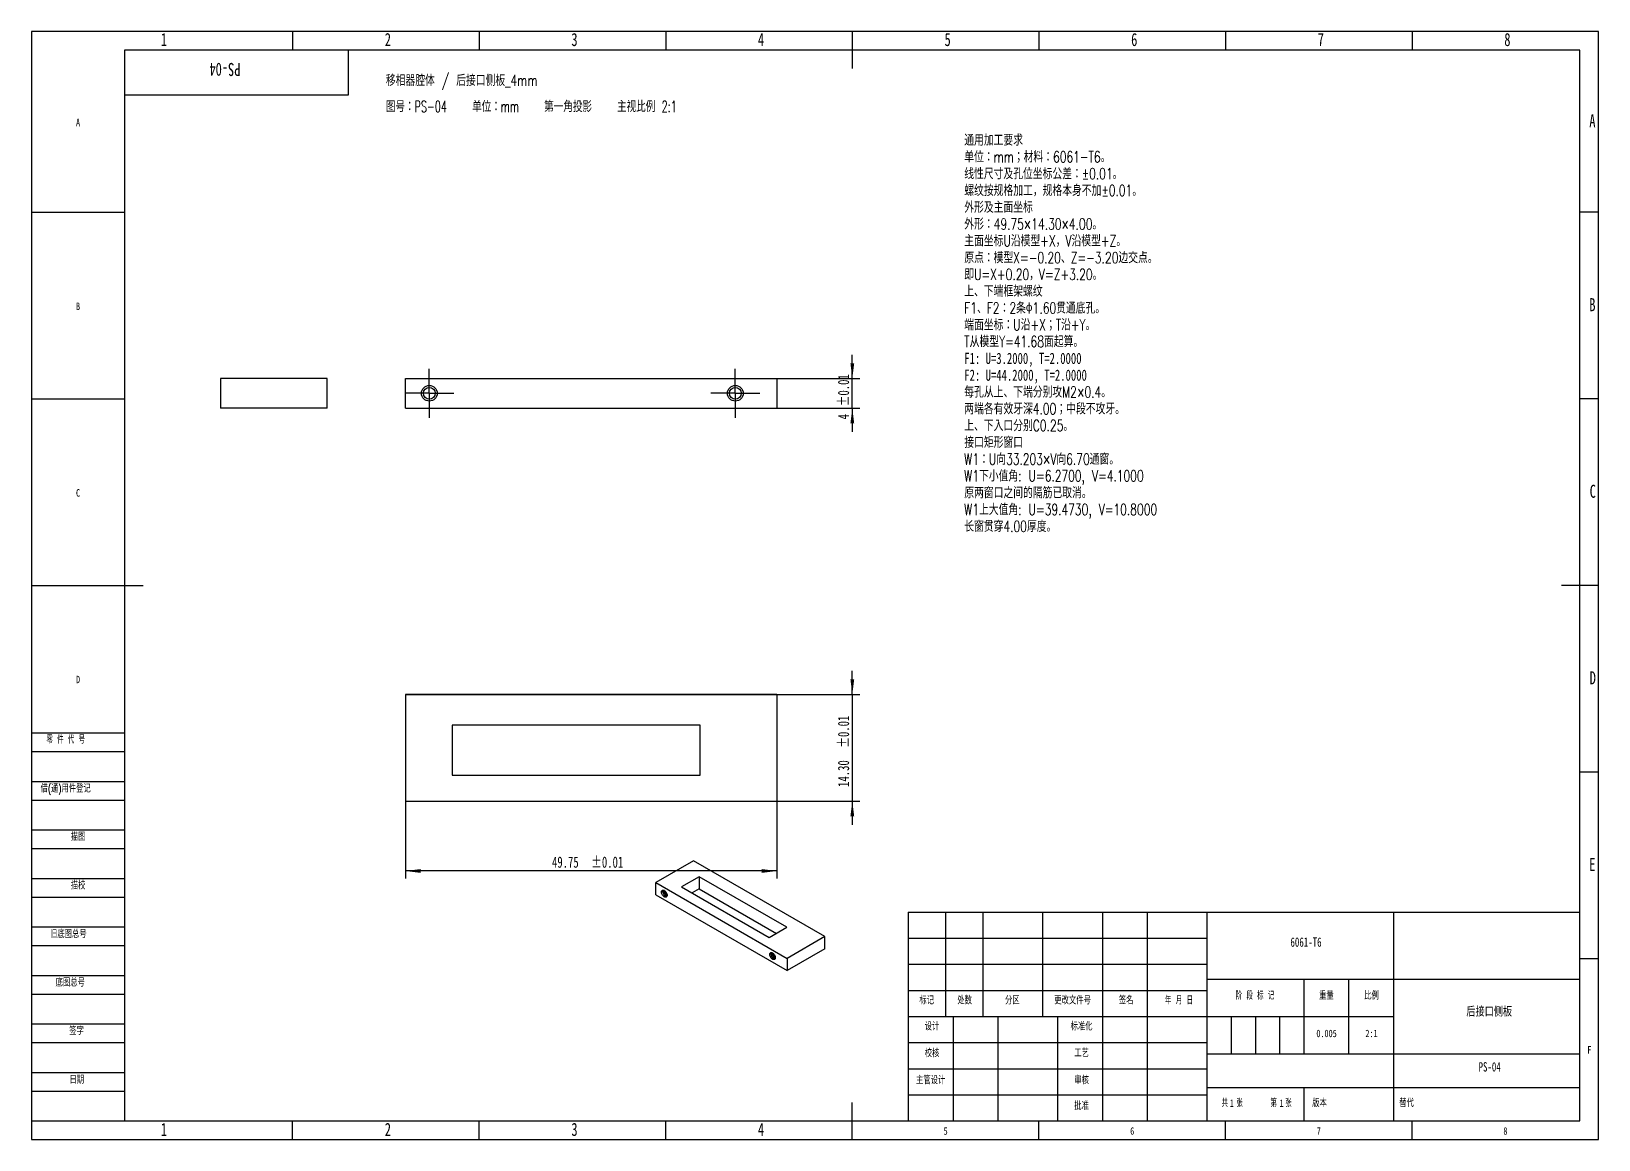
# Model space of a CAD drawing. Header units: millimetres. Extents: x 0 to 420, y 0 to 297.
import ezdxf

# ---------------------------------------------------------------- set-up
doc = ezdxf.new("R2010")
doc.units = ezdxf.units.MM
for name, color, linetype in [('10', 7, 'Continuous'), ('5', 7, 'Continuous'), ('9', 7, 'Continuous'), ('SLD-0', 7, 'Continuous')]:
    doc.layers.add(name, color=color, linetype=linetype)
doc.styles.add('SLDTEXTSTYLE0', font='TXT', dxfattribs={"width": 0.7, "bigfont": 'bigfont'})
doc.styles.add('SLDTEXTSTYLE1', font='TXT', dxfattribs={"width": 0.631579, "bigfont": 'bigfont'})
doc.styles.add('SLDTEXTSTYLE2', font='TXT', dxfattribs={"width": 0.7})
doc.styles.add('SLDTEXTSTYLE3', font='TXT', dxfattribs={"width": 0.62, "bigfont": 'bigfont'})
doc.styles.add('SLDTEXTSTYLE4', font='TXT', dxfattribs={"width": 0.614286, "bigfont": 'bigfont'})
doc.styles.add('SLDTEXTSTYLE5', font='TXT', dxfattribs={"width": 0.6, "bigfont": 'bigfont'})
doc.dimstyles.new('SLDDIMSTYLE0', dxfattribs={"dimtxt": 3, "dimasz": 4.08, "dimexe": 0, "dimexo": 0.0625, "dimgap": 0.75, "dimtad": 1, "dimlfac": 0.5, "dimrnd": 1e-09, "dimzin": 12, "dimdsep": 46, "dimtxsty": 'SLDTEXTSTYLE2', "dimsah": 1, "dimcen": 0.09, "dimadec": 0, "dimazin": 3, "dimtol": 1, "dimtp": 0.01, "dimtm": 0.01, "dimtfac": 1, "dimtmove": 0, "dimatfit": 0, "dimfxl": 1, "dimfrac": 2, "dimtolj": 1, "dimarcsym": 0})
doc.dimstyles.new('SLDDIMSTYLE1', dxfattribs={"dimtxt": 3, "dimasz": 4.08, "dimexe": 0, "dimexo": 0.0625, "dimgap": 0.75, "dimtad": 1, "dimlfac": 0.5, "dimrnd": 1e-09, "dimzin": 12, "dimdsep": 46, "dimtxsty": 'SLDTEXTSTYLE2', "dimsah": 1, "dimcen": 0.09, "dimadec": 0, "dimazin": 3, "dimtol": 1, "dimtp": 0.01, "dimtm": 0.01, "dimtfac": 1, "dimtofl": 0, "dimtmove": 0, "dimatfit": 3, "dimfxl": 1, "dimfrac": 2, "dimtolj": 1, "dimarcsym": 0})
doc.dimstyles.new('SLDDIMSTYLE2', dxfattribs={"dimtxt": 3, "dimasz": 4.08, "dimexe": 0, "dimexo": 0.0625, "dimgap": 0.75, "dimtad": 1, "dimlfac": 0.5, "dimrnd": 1e-09, "dimzin": 4, "dimdsep": 46, "dimtxsty": 'SLDTEXTSTYLE2', "dimsah": 1, "dimcen": 0.09, "dimadec": 0, "dimazin": 1, "dimtol": 1, "dimtp": 0.01, "dimtm": 0.01, "dimtfac": 1, "dimtmove": 0, "dimatfit": 0, "dimfxl": 1, "dimfrac": 2, "dimtolj": 1, "dimarcsym": 0})

# ---------------------------------------------------------------- blocks, each defined once
blk = doc.blocks.new('_D')
at = {"layer": '10'}
for p, q in [((220, 204), (220, 210.35)), ((100.25, 204), (222, 204)), ((220, 196), (220, 204)), ((100.25, 196), (222, 196)), ((220, 196), (220, 189.65))]:
    blk.add_line(p, q, dxfattribs=at)
for points in [[(220, 204), (220.51, 208.08), (219.49, 208.08)], [(220, 196), (219.49, 191.92), (220.51, 191.92)]]:
    blk.add_solid(points, dxfattribs=at)
at = {"layer": '10', "char_height": 3, "attachment_point": 1, "rotation": 90, "style": 'SLDTEXTSTYLE2'}
for s, insert in [('±0.01', (216.13, 196.54)), ('4', (216.13, 193.02))]:
    blk.add_mtext(s, dxfattribs=dict(at, insert=insert))
blk = doc.blocks.new('SW_CENTERMARKSYMBOL_0')
at = {"layer": '10', "color": 0}
for p, q in [((0, 5), (0, 6.6)), ((0, 0), (0, 5)), ((-5, 0), (-6.6, 0)), ((0, 0), (-5, 0)), ((0, 0), (0, -5)), ((0, 0), (5, 0)), ((5, 0), (6.6, 0)), ((0, -5), (0, -6.6))]:
    blk.add_line(p, q, dxfattribs=at)
blk = doc.blocks.new('SW_CENTERMARKSYMBOL_1')
at = {"layer": '10', "color": 0}
for p, q in [((0, 5), (0, 6.6)), ((0, 0), (0, 5)), ((-5, 0), (-6.6, 0)), ((0, 0), (-5, 0)), ((0, 0), (0, -5)), ((0, 0), (5, 0)), ((5, 0), (6.6, 0)), ((0, -5), (0, -6.6))]:
    blk.add_line(p, q, dxfattribs=at)
blk = doc.blocks.new('_D_1')
at = {"layer": '10'}
for p, q in [((100.25, 119.3), (100.25, 70)), ((199.75, 119.3), (199.75, 70)), ((199.75, 72), (100.25, 72))]:
    blk.add_line(p, q, dxfattribs=at)
for points in [[(100.25, 72), (104.33, 71.49), (104.33, 72.51)], [(199.75, 72), (195.67, 72.51), (195.67, 71.49)]]:
    blk.add_solid(points, dxfattribs=at)
at = {"layer": '10', "char_height": 3, "attachment_point": 1, "style": 'SLDTEXTSTYLE2'}
for s, insert in [('49.75', (139.53, 75.87)), ('±0.01', (150.04, 75.87))]:
    blk.add_mtext(s, dxfattribs=dict(at, insert=insert))
blk = doc.blocks.new('_D_2')
at = {"layer": '10'}
for p, q in [((220, 119.3), (220, 125.65)), ((100.25, 119.3), (222, 119.3)), ((220, 119.3), (220, 90.7)), ((100.25, 90.7), (222, 90.7)), ((220, 90.7), (220, 84.35))]:
    blk.add_line(p, q, dxfattribs=at)
for points in [[(220, 119.3), (220.51, 123.38), (219.49, 123.38)], [(220, 90.7), (219.49, 86.62), (220.51, 86.62)]]:
    blk.add_solid(points, dxfattribs=at)
at = {"layer": '10', "char_height": 3, "attachment_point": 1, "rotation": 90, "style": 'SLDTEXTSTYLE2'}
for s, insert in [('±0.01', (216.13, 105.04)), ('14.30', (216.13, 94.53))]:
    blk.add_mtext(s, dxfattribs=dict(at, insert=insert))

msp = doc.modelspace()

# ---------------------------------------------------------------- linework, layer by layer
at = {"color": 7, "linetype": 'Continuous', "lineweight": 25}
for p, q in [((50.7, 204), (50.7, 196)), ((79.3, 204), (50.7, 204)), ((79.3, 196), (79.3, 204)), ((100.25, 196), (100.25, 204)), ((100.25, 204), (199.75, 204)), ((199.75, 204), (199.75, 196)), ((79.3, 196), (50.7, 196)), ((100.25, 196), (199.75, 196)), ((100.25, 119.3), (100.25, 90.7)), ((199.75, 119.3), (100.25, 119.3)), ((199.75, 119.3), (199.75, 90.7)), ((179.196, 111.1), (112.79, 111.1)), ((112.79, 111.1), (112.79, 97.7)), ((179.196, 97.7), (179.196, 111.1)), ((112.79, 97.7), (179.196, 97.7)), ((100.25, 90.7), (199.75, 90.7)), ((177.467, 74.706), (167.355, 68.868)), ((212.645, 54.398), (177.467, 74.706)), ((167.355, 68.868), (202.533, 48.56)), ((167.355, 65.602), (167.355, 68.868)), ((179.001, 70.473), (174.263, 67.738)), ((174.263, 67.738), (197.741, 54.184)), ((179.001, 67.207), (177.092, 66.105)), ((202.479, 56.919), (179.001, 70.473)), ((179.001, 70.473), (179.001, 67.207)), ((179.001, 67.207), (199.65, 55.286)), ((167.355, 65.602), (202.533, 45.294)), ((169.441, 66.48), (169.229, 66.358)), ((169.267, 66.507), (169.441, 66.48)), ((197.741, 54.184), (202.479, 56.919)), ((212.645, 54.398), (202.533, 48.56)), ((212.645, 51.132), (202.533, 45.294)), ((212.645, 51.132), (212.645, 54.398)), ((198.432, 49.744), (198.22, 49.621)), ((198.258, 49.771), (198.432, 49.744)), ((202.533, 48.56), (202.533, 45.294))]:
    msp.add_line(p, q, dxfattribs=at)
at = {"color": 7, "linetype": 'Continuous', "lineweight": 25, "flags": 128}
for points in [[(170.36, 65.501), (170.345, 65.337), (170.3, 65.197), (170.227, 65.088), (170.129, 65.012), (170.01, 64.975), (169.876, 64.976), (169.73, 65.017), (169.58, 65.095), (169.432, 65.207), (169.291, 65.348), (169.163, 65.514), (169.054, 65.696), (168.968, 65.888), (168.909, 66.081), (168.879, 66.269), (168.879, 66.442), (168.909, 66.595), (168.968, 66.72), (169.054, 66.813), (169.163, 66.87), (169.291, 66.888), (169.432, 66.867), (169.58, 66.807), (169.73, 66.712), (169.876, 66.584), (170.01, 66.43), (170.129, 66.255), (170.227, 66.067), (170.3, 65.873), (170.345, 65.682), (170.36, 65.501)], [(169.712, 66.725), (169.696, 66.731), (169.57, 66.76), (169.457, 66.75), (169.361, 66.701), (169.289, 66.616), (169.244, 66.5), (169.229, 66.358)], [(169.229, 66.358), (169.244, 66.198), (169.289, 66.03), (169.361, 65.861), (169.457, 65.702), (169.57, 65.561), (169.696, 65.445), (169.827, 65.36), (169.957, 65.312), (170.077, 65.302), (170.183, 65.332), (170.267, 65.399), (170.326, 65.501), (170.353, 65.608)], [(199.351, 48.764), (199.336, 48.6), (199.291, 48.461), (199.218, 48.351), (199.121, 48.276), (199.002, 48.238), (198.867, 48.24), (198.721, 48.28), (198.571, 48.358), (198.423, 48.47), (198.282, 48.612), (198.155, 48.777), (198.046, 48.96), (197.96, 49.151), (197.901, 49.345), (197.87, 49.532), (197.87, 49.706), (197.901, 49.858), (197.96, 49.984), (198.046, 50.076), (198.155, 50.133), (198.282, 50.151), (198.423, 50.13), (198.571, 50.071), (198.721, 49.975), (198.867, 49.848), (199.002, 49.694), (199.121, 49.519), (199.218, 49.331), (199.291, 49.137), (199.336, 48.946), (199.351, 48.764)], [(198.704, 49.989), (198.688, 49.995), (198.562, 50.024), (198.448, 50.014), (198.352, 49.965), (198.28, 49.88), (198.235, 49.763), (198.22, 49.621)], [(198.22, 49.621), (198.235, 49.462), (198.28, 49.294), (198.352, 49.125), (198.448, 48.966), (198.562, 48.824), (198.688, 48.708), (198.819, 48.624), (198.948, 48.575), (199.069, 48.566), (199.174, 48.596), (199.258, 48.663), (199.317, 48.765), (199.345, 48.872)]]:
    msp.add_lwpolyline(points, dxfattribs=at)
at = {"color": 7, "linetype": 'Continuous', "lineweight": 25}
for centre, radius in [((106.65, 200), 2.1), ((188.65, 200), 2.1), ((188.65, 200), 1.6), ((106.65, 200), 1.6)]:
    msp.add_circle(centre, radius, dxfattribs=at)
for points, knots in [([(169.229, 66.358), (169.241, 66.443), (169.264, 66.598), (169.359, 66.678), (169.402, 66.713)], [0, 0, 0, 0, 0.5526047, 1, 1, 1, 1]), ([(169.441, 66.48), (169.45, 66.569), (169.463, 66.683), (169.527, 66.744), (169.541, 66.758)], [0, 0, 0, 0, 0.7754331, 1, 1, 1, 1]), ([(170.267, 65.424), (170.248, 65.419), (170.173, 65.401), (170.005, 65.488), (169.804, 65.672), (169.63, 65.938), (169.525, 66.236), (169.493, 66.532), (169.545, 66.678), (169.57, 66.751)], [0, 0, 0, 0, 0.0569482, 0.2160616, 0.375175, 0.5292947, 0.6898114, 0.8461901, 1, 1, 1, 1]), ([(170.337, 65.572), (170.298, 65.586), (170.192, 65.622), (170.015, 65.799), (169.842, 66.059), (169.74, 66.357), (169.705, 66.591), (169.735, 66.69), (169.741, 66.712)], [0, 0, 0, 0, 0.121723, 0.3284495, 0.528688, 0.7372376, 0.940411, 1, 1, 1, 1]), ([(170.345, 65.64), (170.327, 65.647), (170.242, 65.679), (170.085, 65.842), (169.915, 66.098), (169.807, 66.388), (169.801, 66.561), (169.798, 66.64)], [0, 0, 0, 0, 0.068291, 0.3131782, 0.5503799, 0.7974269, 1, 1, 1, 1]), ([(198.22, 49.621), (198.233, 49.707), (198.255, 49.862), (198.351, 49.941), (198.393, 49.977)], [0, 0, 0, 0, 0.5526047, 1, 1, 1, 1]), ([(198.432, 49.744), (198.442, 49.833), (198.454, 49.947), (198.518, 50.008), (198.533, 50.021)], [0, 0, 0, 0, 0.7754331, 1, 1, 1, 1]), ([(199.259, 48.687), (199.239, 48.683), (199.165, 48.665), (198.996, 48.751), (198.795, 48.936), (198.621, 49.201), (198.516, 49.5), (198.485, 49.795), (198.536, 49.942), (198.562, 50.015)], [0, 0, 0, 0, 0.0569482, 0.2160616, 0.375175, 0.5292947, 0.6898114, 0.8461901, 1, 1, 1, 1]), ([(199.328, 48.836), (199.289, 48.849), (199.183, 48.886), (199.006, 49.062), (198.833, 49.323), (198.732, 49.62), (198.696, 49.849), (198.724, 49.943), (198.729, 49.96)], [0, 0, 0, 0, 0.12340023, 0.33297507, 0.53597259, 0.74739578, 0.9533686, 1, 1, 1, 1]), ([(199.337, 48.903), (199.318, 48.91), (199.233, 48.943), (199.076, 49.106), (198.906, 49.362), (198.798, 49.651), (198.792, 49.825), (198.79, 49.903)], [0, 0, 0, 0, 0.068291, 0.3131782, 0.5503799, 0.7974269, 1, 1, 1, 1])]:
    msp.add_open_spline(points, degree=3, knots=knots, dxfattribs=at)
at = {"layer": '10', "color": 7}
for p, q in [((0, 109), (25, 109)), ((0, 104), (25, 104)), ((0, 96), (25, 96)), ((0, 91), (25, 91)), ((0, 83), (25, 83)), ((0, 78), (25, 78)), ((0, 70), (25, 70)), ((0, 65), (25, 65)), ((0, 57), (25, 57)), ((0, 52), (25, 52)), ((235, 54), (315, 54)), ((235, 47), (315, 47)), ((0, 44), (25, 44)), ((0, 39), (25, 39)), ((0, 31), (25, 31)), ((0, 26), (25, 26)), ((0, 18), (25, 18)), ((0, 13), (25, 13))]:
    msp.add_line(p, q, dxfattribs=at)
at = {"layer": '10', "color": 7, "lineweight": 25}
for p, q in [((245, 61), (245, 33)), ((255, 61), (255, 33)), ((271, 61), (271, 33)), ((287, 61), (287, 5)), ((299, 61), (299, 5)), ((315, 61), (315, 5)), ((365, 61), (365, 33)), ((315, 43), (415, 43)), ((340.986, 43), (340.986, 23)), ((353, 43), (353, 23)), ((235, 40), (315, 40)), ((235, 33), (365, 33)), ((247, 33), (247, 5)), ((259, 33), (259, 5)), ((275, 33), (275, 5)), ((365, 33), (365, 5)), ((235, 26), (315, 26)), ((315, 23), (415, 23)), ((235, 19), (315, 19)), ((315, 14), (415, 14)), ((235, 12), (315, 12))]:
    msp.add_line(p, q, dxfattribs=at)
at = {"layer": '5'}
for p, q in [((70, 297), (70, 292)), ((120, 297), (120, 292)), ((170, 297), (170, 292)), ((270, 297), (270, 292)), ((320, 297), (320, 292)), ((370, 297), (370, 292)), ((0, 248.5), (25, 248.5)), ((420, 248.5), (415, 248.5)), ((0, 198.5), (25, 198.5)), ((420, 198.5), (415, 198.5)), ((420, 98.5), (415, 98.5)), ((420, 48.5), (415, 48.5)), ((70, 0), (70, 5)), ((120, 0), (120, 5)), ((170, 0), (170, 5)), ((270, 0), (270, 5)), ((320, 0), (320, 5)), ((370, 0), (370, 5))]:
    msp.add_line(p, q, dxfattribs=at)
at = {"layer": '5', "lineweight": 25}
for p, q in [((220, 297), (220, 287)), ((0, 148.5), (30, 148.5)), ((420, 148.5), (410, 148.5)), ((220, 0), (220, 10))]:
    msp.add_line(p, q, dxfattribs=at)
at = {"layer": '5', "color": 7, "lineweight": 25}
for p, q in [((415, 292), (25, 292)), ((25, 292), (25, 5)), ((85, 280), (85, 292)), ((415, 5), (415, 292)), ((25, 280), (85, 280)), ((235, 61), (415, 61)), ((235, 61), (235, 5)), ((0, 5), (415, 5))]:
    msp.add_line(p, q, dxfattribs=at)
at = {"layer": '9', "color": 7}
for p, q in [((420, 297), (0, 297)), ((0, 297), (0, 0)), ((420, 148.5), (420, 297)), ((420, 0), (420, 148.5)), ((0, 0), (420, 0))]:
    msp.add_line(p, q, dxfattribs=at)
at = {"layer": 'SLD-0'}
for p, q in [((321.5, 33), (321.5, 23)), ((328, 33), (328, 23)), ((334.5, 33), (334.5, 23))]:
    msp.add_line(p, q, dxfattribs=at)
at = {"layer": 'SLD-0', "lineweight": 25}
msp.add_line((340.986, 14), (340.986, 5), dxfattribs=at)

# ---------------------------------------------------------------- block references
at = {"layer": '10'}
for name, p in [('SW_CENTERMARKSYMBOL_1', (106.65, 200)), ('SW_CENTERMARKSYMBOL_0', (188.65, 200))]:
    msp.add_blockref(name, p, dxfattribs=at)

# ---------------------------------------------------------------- texts
for s, insert, char_height, attachment_point, style in [('1', (35.544, 296.561), 3.5, 2, 'SLDTEXTSTYLE2'), ('2', (95.544, 296.561), 3.5, 2, 'SLDTEXTSTYLE2'), ('3', (145.544, 296.561), 3.5, 2, 'SLDTEXTSTYLE2'), ('4', (195.544, 296.561), 3.5, 2, 'SLDTEXTSTYLE2'), ('5', (245.544, 296.561), 3.5, 2, 'SLDTEXTSTYLE2'), ('6', (295.547, 296.561), 3.5, 2, 'SLDTEXTSTYLE2'), ('7', (345.547, 296.561), 3.5, 2, 'SLDTEXTSTYLE2'), ('8', (395.547, 296.561), 3.5, 2, 'SLDTEXTSTYLE2'), ('移相器腔体 / 后接口侧板_4mm', (95, 285.367), 3, 1, 'SLDTEXTSTYLE0'), ('图号：PS-04    单位：mm    第一角投影    主视比例 2:1', (95, 278.367), 3, 1, 'SLDTEXTSTYLE1'), ('A', (12.512, 273.566), 2, 2, 'SLDTEXTSTYLE2'), ('A', (418.32, 274.753), 3.5, 2, 'SLDTEXTSTYLE2'), ('通用加工要求', (250, 269.367), 3, 1, 'SLDTEXTSTYLE0'), ('单位：mm；材料：6061-T6。', (250, 264.867), 3, 1, 'SLDTEXTSTYLE0'), ('线性尺寸及孔位坐标公差：±0.01。', (250, 260.367), 3, 1, 'SLDTEXTSTYLE0'), ('螺纹按规格加工，规格本身不加±0.01。', (250, 255.867), 3, 1, 'SLDTEXTSTYLE0'), ('外形及主面坐标', (250, 251.367), 3, 1, 'SLDTEXTSTYLE0'), ('外形：49.75×14.30×4.00。', (250, 246.867), 3, 1, 'SLDTEXTSTYLE0'), ('主面坐标U沿模型+X，V沿模型+Z。', (250, 242.367), 3, 1, 'SLDTEXTSTYLE0'), ('原点：模型X=-0.20、Z=-3.20边交点。', (250, 237.867), 3, 1, 'SLDTEXTSTYLE0'), ('即U=X+0.20，V=Z+3.20。', (250, 233.367), 3, 1, 'SLDTEXTSTYLE0'), ('上、下端框架螺纹', (250, 228.867), 3, 1, 'SLDTEXTSTYLE0'), ('B', (12.512, 224.316), 2, 2, 'SLDTEXTSTYLE2'), ('F1、F2：2条Φ1.60贯通底孔。', (250, 224.367), 3, 1, 'SLDTEXTSTYLE0'), ('B', (418.32, 225.503), 3.5, 2, 'SLDTEXTSTYLE2'), ('端面坐标：U沿+X；T沿+Y。', (250, 219.867), 3, 1, 'SLDTEXTSTYLE0'), ('T从模型Y=41.68面起算。', (250, 215.367), 3, 1, 'SLDTEXTSTYLE0'), ('F1: U=3.2000, T=2.0000', (250, 210.867), 3, 1, 'SLDTEXTSTYLE2'), ('F2: U=44.2000, T=2.0000', (250, 206.367), 3, 1, 'SLDTEXTSTYLE2'), ('每孔从上、下端分别攻M2×0.4。', (250, 201.867), 3, 1, 'SLDTEXTSTYLE0'), ('两端各有效牙深4.00；中段不攻牙。', (250, 197.367), 3, 1, 'SLDTEXTSTYLE0'), ('上、下入口分别C0.25。', (250, 192.867), 3, 1, 'SLDTEXTSTYLE0'), ('接口矩形窗口', (250, 188.367), 3, 1, 'SLDTEXTSTYLE0'), ('W1：U向33.203×V向6.70通窗。', (250, 183.867), 3, 1, 'SLDTEXTSTYLE0'), ('W1下小值角: U=6.2700, V=4.1000', (250, 179.367), 3, 1, 'SLDTEXTSTYLE0'), ('C', (12.512, 174.316), 2, 2, 'SLDTEXTSTYLE2'), ('原两窗口之间的隔筋已取消。', (250, 174.867), 3, 1, 'SLDTEXTSTYLE0'), ('C', (418.427, 175.503), 3.5, 2, 'SLDTEXTSTYLE2'), ('W1上大值角: U=39.4730, V=10.8000', (250, 170.367), 3, 1, 'SLDTEXTSTYLE0'), ('长窗贯穿4.00厚度。', (250, 165.867), 3, 1, 'SLDTEXTSTYLE0'), ('D', (12.512, 124.316), 2, 2, 'SLDTEXTSTYLE2'), ('D', (418.43, 125.503), 3.5, 2, 'SLDTEXTSTYLE2'), ('E', (418.318, 75.503), 3.5, 2, 'SLDTEXTSTYLE2'), ('6061-T6', (341.577, 54.192), 2.5, 2, 'SLDTEXTSTYLE2'), ('后接口侧板', (390.669, 35.502), 2.5, 2, 'SLDTEXTSTYLE0'), ('0.005', (347.083, 29.471), 2, 2, 'SLDTEXTSTYLE2'), ('2:1', (359.143, 29.471), 2, 2, 'SLDTEXTSTYLE2'), ('F', (417.512, 25.066), 2, 2, 'SLDTEXTSTYLE2'), ('PS-04', (390.79, 20.761), 2.5, 2, 'SLDTEXTSTYLE2'), ('1', (321.142, 10.767), 2, 1, 'SLDTEXTSTYLE2'), ('1', (334.479, 10.767), 2, 1, 'SLDTEXTSTYLE2'), ('1', (35.544, 4.503), 3.5, 2, 'SLDTEXTSTYLE2'), ('2', (95.544, 4.503), 3.5, 2, 'SLDTEXTSTYLE2'), ('3', (145.544, 4.503), 3.5, 2, 'SLDTEXTSTYLE2'), ('4', (195.544, 4.503), 3.5, 2, 'SLDTEXTSTYLE2'), ('5', (245.012, 3.316), 2, 2, 'SLDTEXTSTYLE2'), ('6', (295.012, 3.316), 2, 2, 'SLDTEXTSTYLE2'), ('7', (345.012, 3.316), 2, 2, 'SLDTEXTSTYLE2'), ('8', (395.012, 3.316), 2, 2, 'SLDTEXTSTYLE2')]:
    msp.add_mtext(s, dxfattribs=dict(at, insert=insert, char_height=char_height, attachment_point=attachment_point, style=style))
at = {"layer": '10', "color": 7, "char_height": 2}
for s, insert, attachment_point, style in [('零 件 代 号', (4.023, 108.161), 1, 'SLDTEXTSTYLE4'), ('借(通)用件登记', (2.474, 95.066), 1, 'SLDTEXTSTYLE0'), ('描图', (12.532, 82.119), 2, 'SLDTEXTSTYLE0'), ('描校', (12.511, 69.083), 2, 'SLDTEXTSTYLE0'), ('旧底图总号', (5, 56.054), 1, 'SLDTEXTSTYLE0'), ('底图总号', (6.5, 43.053), 1, 'SLDTEXTSTYLE0'), ('标记', (239.925, 38.283), 2, 'SLDTEXTSTYLE0'), ('处数', (250.092, 38.283), 2, 'SLDTEXTSTYLE0'), ('分区', (262.884, 38.283), 2, 'SLDTEXTSTYLE0'), ('更改文件号', (279.029, 38.283), 2, 'SLDTEXTSTYLE0'), ('签名', (293.383, 38.283), 2, 'SLDTEXTSTYLE0'), ('年 月 日', (307.547, 38.283), 2, 'SLDTEXTSTYLE3'), ('阶 段 标 记', (327.898, 39.56), 2, 'SLDTEXTSTYLE4'), ('重量', (347.033, 39.56), 2, 'SLDTEXTSTYLE0'), ('比例', (359.14, 39.56), 2, 'SLDTEXTSTYLE0'), ('签字', (12.114, 30.103), 2, 'SLDTEXTSTYLE0'), ('设计', (241.36, 31.301), 2, 'SLDTEXTSTYLE0'), ('标准化', (281.426, 31.301), 2, 'SLDTEXTSTYLE0'), ('校核', (241.361, 24.122), 2, 'SLDTEXTSTYLE0'), ('工艺', (281.429, 24.165), 2, 'SLDTEXTSTYLE0'), ('日期', (12.164, 17.003), 2, 'SLDTEXTSTYLE0'), ('主管设计', (241, 16.897), 2, 'SLDTEXTSTYLE0'), ('审核', (281.437, 16.897), 2, 'SLDTEXTSTYLE0'), ('批准', (281.42, 10.007), 2, 'SLDTEXTSTYLE0'), ('共  张', (321.798, 10.767), 2, 'SLDTEXTSTYLE5'), ('第  张', (334.885, 10.767), 2, 'SLDTEXTSTYLE5'), ('版本', (345.195, 10.767), 2, 'SLDTEXTSTYLE0')]:
    msp.add_mtext(s, dxfattribs=dict(at, insert=insert, attachment_point=attachment_point, style=style))
at = {"layer": 'SLD-0', "insert": (51.889, 285.023), "char_height": 3.5, "attachment_point": 2, "rotation": 180, "style": 'SLDTEXTSTYLE2'}
msp.add_mtext('PS-04', dxfattribs=at)
at = {"layer": 'SLD-0', "insert": (366.561, 10.767), "char_height": 2, "attachment_point": 1, "style": 'SLDTEXTSTYLE0'}
msp.add_mtext('替代', dxfattribs=at)

# ---------------------------------------------------------------- dimensions: what is measured, and where the dimension line sits
at = {"layer": '10'}
for base, p1, p2, dimstyle, picture, middle in [((220, 204), (100.25, 196), (100.25, 204), 'SLDDIMSTYLE0', '_D', (220, 200)), ((220, 90.7), (100.25, 119.3), (100.25, 90.7), 'SLDDIMSTYLE2', '_D_2', (220, 105))]:
    dim = msp.add_linear_dim(base=base, p1=p1, p2=p2, angle=90, dimstyle=dimstyle, dxfattribs=at)
    dim.commit()
    dim.dimension.update_dxf_attribs({"geometry": picture, "text_midpoint": middle, "dimtype": 160})
dim = msp.add_linear_dim(base=(100.25, 72), p1=(199.75, 119.3), p2=(100.25, 119.3), dimstyle='SLDDIMSTYLE1', dxfattribs=at)
dim.commit()
dim.dimension.update_dxf_attribs({"geometry": '_D_1', "text_midpoint": (150, 72), "dimtype": 160})

doc.saveas('drawing.dxf')
